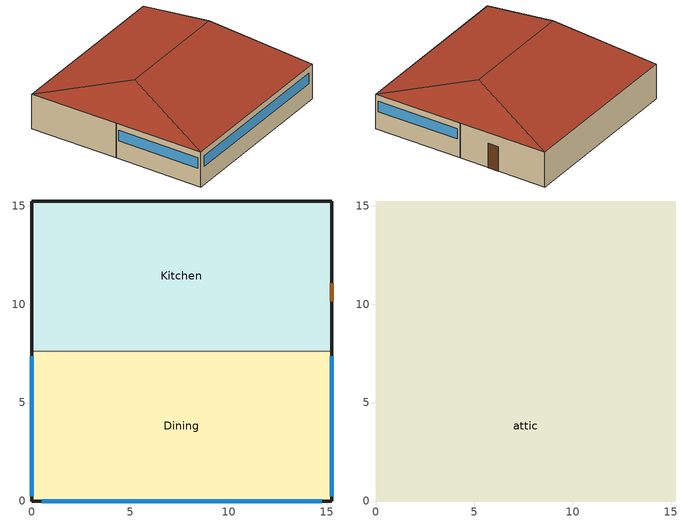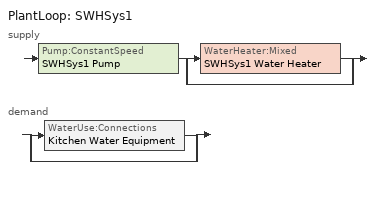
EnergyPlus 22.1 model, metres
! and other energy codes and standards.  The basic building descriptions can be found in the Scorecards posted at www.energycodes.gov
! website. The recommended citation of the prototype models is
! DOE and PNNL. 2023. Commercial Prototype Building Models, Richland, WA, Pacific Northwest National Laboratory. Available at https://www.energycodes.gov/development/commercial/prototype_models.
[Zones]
Dining
 floor ground (Dining_Floor_Ffactor): 15.24,7.62 15.24,0 0,0 0,7.62 z0
 wall outside (nonres_ext_wall_grd): 0,7.62 0,0 15.24,0 15.24,7.62 z0:3.05
 wall to Kitchen (int_wall): 15.24,7.62 0,7.62 z0:3.05
 window (NonresWindow_U_0.362_SHGC_East_0.359): 15.24,0.25 15.24,7.37 z1.59:2.5
 window (NonresWindow_U_0.362_SHGC_South_0.359): 0.51,0 14.73,0 z1.59:2.5
 window (NonresWindow_U_0.362_SHGC_West_0.359): 0,7.37 0,0.25 z1.59:2.5
Kitchen
 floor ground (Kitchen_Floor_Ffactor): 15.24,15.24 15.24,7.62 0,7.62 0,15.24 z0
 wall outside (nonres_ext_wall_grd): 15.24,7.62 15.24,15.24 0,15.24 0,7.62 z0:3.05
 door (Swinging Door_con): 15.24,10.15 15.24,11.06 z0:2.13
attic
 floor to Dining (nonres_roof_floor): 0,0 0,7.62 15.24,7.62 15.24,0 z3.05
 floor to Kitchen (nonres_roof_floor): 15.24,15.24 15.24,7.62 0,7.62 0,15.24 z3.05
 roof outside (AtticRoofDeck): 0,15.24,3.05 0,0,3.05 2.54,7.62,5.59; 15.24,0,3.05 15.24,15.24,3.05 12.7,7.62,5.59; 15.24,15.24,3.05 0,15.24,3.05 2.54,7.62,5.59 12.7,7.62,5.59; 0,0,3.05 15.24,0,3.05 12.7,7.62,5.59 2.54,7.62,5.59
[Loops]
PlantLoop 'SWHSys1'
 supply: Pump:ConstantSpeed 'SWHSys1 Pump' > split
  | WaterHeater:Mixed 'SWHSys1 Water Heater'
  | bypass
 demand: split
  | WaterUse:Connections 'Kitchen Water Equipment'
  | bypass
[Building]
RestaurantFastFood: North Axis {deg}=0; Terrain=City; Loads Convergence Tolerance Value {W}=0.04; Temperature Convergence Tolerance Value {deltaC}=0.2; Solar Distribution=FullInteriorAndExterior; Maximum Number of Warmup Days=25; Minimum Number of Warmup Days=6
[Site:Location]
Site:Location=Albuquerque.Intl.Sunport_NM_USA WMO=723650; Latitude {N+ S-}=35.04; Longitude {W- E+}=-106.62; Time Zone Relative to GMT {GMT+/-}=-7; Elevation {m}=1620
[SizingPeriod:DesignDay] Day of Month=21; Dry-Bulb Temperature Range Modifier Type=DefaultMultipliers; Humidity Condition Type=Wetbulb; Barometric Pressure {Pa}=83318; Rain {Yes/No}=No; Snow on ground {Yes/No}=No; Daylight Savings Time Indicator=No
Name | Month | Day Type | Maximum Dry-Bulb Temperature {C} | Daily Dry-Bulb Temperature Range {C} | Wetbulb at Maximum Dry-Bulb {C} | Wind Speed {m/s} design conditions vs. traditional 6.71 m/s (15 mph) | Wind Direction {Degrees; N=0, S=180} | Solar Model Indicator | Clearness {0.0 to 1.1} | Wind Speed {m/s} design conditions vs. traditional 3.35 m/s (7mph) | ASHRAE Clear Sky Optical Depth for Beam Irradiance (taub) | ASHRAE Clear Sky Optical Depth for Diffuse Irradiance (taud)
Albuquerque.Intl.Sunport_NM_USA Ann Htg 99.6% Condns DB | 12 | WinterDesignDay | -7.9 | 0 | -7.9 | 3.2 | 0 | ASHRAEClearSky | 0
Albuquerque.Intl.Sunport_NM_USA Ann Clg .4% Condns DB=>MWB | 7 | SummerDesignDay | 35.1 | 13.5 | 15.7 |  | 220 | ASHRAETau |  | 4.4 | 0.463 | 1.887
[Site:WaterMainsTemperature]
Calculation Method=Correlation; Annual average outdoor air temperature {C}=13.6333; Maximum difference in monthly average outdoor air temperatures {C}=23.5
[Site:GroundTemperature:FCfactorMethod]
January Ground Temperature {C}=13.7; February Ground Temperature {C}=7; March Ground Temperature {C}=2.1; April Ground Temperature {C}=2.6; May Ground Temperature {C}=4.3; June Ground Temperature {C}=8.8; July Ground Temperature {C}=13.9; August Ground Temperature {C}=17.8; September Ground Temperature {C}=23.2; October Ground Temperature {C}=25.6; November Ground Temperature {C}=24.1; December Ground Temperature {C}=20.5
[Material:NoMass]
Opaque Door panel_con: MediumRough, 0.475973, 0.9, 0.7, 0.7
Nonres_Roof_Insulation: MediumSmooth, 8.09839, 0.9, 0.7, 0.7
Nonres_Exterior_Wall_Insulation_grd: MediumSmooth, 1.83158, 0.9, 0.7, 0.7
[Construction]
Swinging Door_con: Opaque Door panel_con
InteriorFurnishings: Std Wood 6inch
AtticRoofDeck: F12 Asphalt shingles, G02 16mm plywood
int_wall: G01 13mm gypsum board, G01 13mm gypsum board
nonres_roof_floor: G01 16mm gypsum board, Nonres_Roof_Insulation
nonres_ext_wall_grd: F07 25mm stucco, G01 16mm gypsum board, Nonres_Exterior_Wall_Insulation_grd, G01 16mm gypsum board
NonresWindow_U_0.362_SHGC_South_0.359: Nonres Window Glazing Layer South
NonresWindow_U_0.362_SHGC_East_0.359: Nonres Window Glazing Layer East
NonresWindow_U_0.362_SHGC_West_0.359: Nonres Window Glazing Layer West
[Material]
Name | Roughness | Thickness {m} | Conductivity {W/m-K} | Density {kg/m3} | Specific Heat {J/kg-K} | Thermal Absorptance | Solar Absorptance | Visible Absorptance | Absorptance:Thermal | Absorptance:Solar | Absorptance:Visible
Std Wood 6inch | MediumSmooth | 0.15 | 0.12 | 540 | 1210 | 0.9 | 0.7 | 0.7
F07 25mm stucco | Smooth | 0.0254 | 0.72 | 1856 | 840 | 0.9 | 0.7 | 0.7
F12 Asphalt shingles | VeryRough | 0.0032 | 0.04 | 1120 | 1260 |  |  |  | 0.9 | 0.7
G01 13mm gypsum board | Smooth | 0.0127 | 0.16 | 800 | 1090 |  |  |  | 0.9 | 0.7 | 0.5
G01 16mm gypsum board | MediumSmooth | 0.0159 | 0.16 | 800 | 1090
G02 16mm plywood | Smooth | 0.0159 | 0.12 | 544 | 1210
[WindowMaterial:SimpleGlazingSystem] U-Factor {W/m2-K}=2.05553; Solar Heat Gain Coefficient=0.359; Visible Transmittance=0.3949
Nonres Window Glazing Layer South; Nonres Window Glazing Layer West; Nonres Window Glazing Layer East
[Construction:FfactorGroundFloor] F-Factor {W/m-K}=0.90012; Area {m2}=116.171; PerimeterExposed {m}=30.4856
Dining_Floor_Ffactor; Kitchen_Floor_Ffactor
[Zone] Type=1; Multiplier=1; Floor Area {m2}=autocalculate
Name | Ceiling Height {m} | Volume {m3} | Part of Total Floor Area
Dining; Kitchen | 3.0488 | 354.1836 | Yes
attic | -9999 | 262.3406 | No
[InternalMass] Construction=InteriorFurnishings; Surface Area {m2}=232.343
Name | Zone or ZoneList
Dining_InternalMass_1 | Dining
Kitchen_InternalMass_1 | Kitchen
[People] Number of People Schedule=BLDG_OCC_SCH; Fraction Radiant=0.3; Sensible Heat Fraction=AUTOCALCULATE; Activity Level Schedule=ACTIVITY_SCH; Enable ASHRAE 55 Comfort Warnings=No; Mean Radiant Temperature Calculation Type=EnclosureAveraged; Work Efficiency Schedule=WORK_EFF_SCH; Clothing Insulation Calculation Method=ClothingInsulationSchedule; Clothing Insulation Schedule=CLOTHING_SCH; Air Velocity Schedule=AIR_VELO_SCH; Thermal Comfort Model 1 Type=FANGER
Name | Zone or ZoneList or Space or SpaceList | Number of People Calculation Method | Floor Area per Person {m2/person} | Number of People
Dining | Dining | Area/Person | 1.327
Kitchen | Kitchen | People |  | 6.2733
[Lights] Design Level Calculation Method=Watts/Area; Return Air Fraction=0; Fraction Radiant=0.7; Fraction Visible=0.2; Fraction Replaceable=1; Return Air Fraction Calculated from Plenum Temperature=No
Name | Zone or ZoneList or Space or SpaceList | Schedule | Watts per Zone Floor Area {W/m2}
Dining_Lights | Dining | ltg_sch_dining | 4.079169
Kitchen_Lights | Kitchen | ltg_sch_kitchen | 9.620469
[ElectricEquipment] Design Level Calculation Method=EquipmentLevel
Name | Zone or ZoneList or Space or SpaceList | Schedule | Design Level {W} | Fraction Latent | Fraction Radiant | Fraction Lost
Dining_MiscElec_Equip | Dining | BLDG_EQUIP_SCH | 12834.7 | 0.25 | 0.3 | 0
Kitchen_MiscElec_Equip | Kitchen | BLDG_EQUIP_SCH | 29769.4 | 0.25 | 0.3 | 0.3
Kitchen_Reach-in-Freezer | Kitchen | Always_on | 277.5 | 0 | 0.25 | 0
Kitchen_Reach-in-Refrigerator | Kitchen | Always_on | 313.3 | 0 | 0.25 | 0
[GasEquipment]
Kitchen_MiscGas_Equip: Zone or ZoneList or Space or SpaceList=Kitchen; Schedule=FF_GAS_EQUIP_SCH; Design Level Calculation Method=EquipmentLevel; Design Level {W}=86968.2; Fraction Latent=0.1; Fraction Radiant=0.2; Fraction Lost=0.7
[ZoneInfiltration:DesignFlowRate] Temperature Term Coefficient=0; Velocity Squared Term Coefficient=0
Name | Zone or ZoneList | Schedule | Design Flow Rate Calculation Method | Flow per Exterior Surface Area {m3/s-m2} | Constant Term Coefficient | Velocity Term Coefficient | Design Flow Rate {m3/s}
Dining_Infiltration | Dining | INFIL_SCH_PNNL | Flow/ExteriorWallArea | 0.00019935 | 0 | 0.224
Dining_Door_Infiltration | Dining | VESTIBULE_DOOR_INFIL_SCH | Flow/Zone |  | 1 | 0 | 0.583798
Kitchen_Infiltration | Kitchen | INFIL_SCH_PNNL | Flow/ExteriorWallArea | 0.00019935 | 0 | 0.224
attic_Infiltration | attic | ALWAYS_ON | Flow/Zone |  | 1 | 0 | 0.0729
[Exterior:Lights] Control Option=AstronomicalClock
Name | Schedule | Design Level {W}
Exterior_Lights_a | Exterior_lighting_schedule_a | 209.35
Exterior_Lights_b | Exterior_lighting_schedule_b_2016 | 742.8
[WaterHeater:Mixed]
SWHSys1 Water Heater: Tank Volume {m3}=0.378541; Setpoint Temperature Schedule=SHWSys1 Water Heater Setpoint Temperature Schedule Name; Deadband Temperature Difference {deltaC}=2; Maximum Temperature Limit {C}=82.2222; Heater Control Type=Cycle; Heater Maximum Capacity {W}=29307.11; Heater Fuel Type=NATURALGAS; Heater Thermal Efficiency=0.95; Off Cycle Parasitic Fuel Consumption Rate {W}=612.409; Off Cycle Parasitic Fuel Type=NATURALGAS; Off Cycle Parasitic Heat Fraction to Tank=0; On Cycle Parasitic Fuel Consumption Rate {W}=612.409; On Cycle Parasitic Fuel Type=NATURALGAS; Ambient Temperature Indicator=zone; Ambient Temperature Zone=KITCHEN; Off Cycle Loss Coefficient to Ambient Temperature {W/K}=7.56156; On Cycle Loss Coefficient to Ambient Temperature {W/K}=7.56156; Use Side Effectiveness=1; Source Side Effectiveness=1; Use Side Design Flow Rate {m3/s}=AUTOSIZE; Source Side Design Flow Rate {m3/s}=AUTOSIZE; Indirect Water Heating Recovery Time {hr}=1.5
[Sizing:Plant]
SWHSys1: Loop Type=Heating; Design Loop Exit Temperature {C}=60; Loop Design Temperature Difference {deltaC}=5
[PlantLoop]
SWHSys1: Fluid Type=WATER; Plant Equipment Operation Scheme=SWHSys1 Loop Operation Scheme List; Maximum Loop Temperature {C}=60; Minimum Loop Temperature {C}=10; Maximum Loop Flow Rate {m3/s}=AUTOSIZE; Minimum Loop Flow Rate {m3/s}=0; Plant Loop Volume {m3}=AUTOSIZE; Load Distribution Scheme=Optimal
[Pump:ConstantSpeed]
SWHSys1 Pump: Design Flow Rate {m3/s}=autosize; Design Pump Head {Pa}=0.001; Design Power Consumption {W}=AUTOSIZE; Motor Efficiency=0.3; Fraction of Motor Inefficiencies to Fluid Stream=0; Pump Control Type=Intermittent
[PlantEquipmentList]
SWHSys1 Equipment List: SWHSys1 Water Heater
[PlantEquipmentOperation:HeatingLoad]
SWHSys1 Operation Scheme: Load Range 1 Lower Limit {W}=0; Load Range 1 Upper Limit {W}=1000000000000000; Range 1 Equipment List=SWHSys1 Equipment List
[PlantEquipmentOperationSchemes]
SWHSys1 Loop Operation Scheme List: Control Scheme 1=SWHSys1 Operation Scheme; Control Scheme 1 Schedule=PlantOnSched
[SetpointManager:Scheduled]
SWHSys1 Loop Setpoint Manager: Control Variable=Temperature; Schedule=SHWSys1-Loop-Temp-Schedule; Setpoint Node or NodeList=SWHSys1 Supply Outlet Node
[WaterUse:Equipment]
Kitchen Water Equipment: Peak Flow Rate {m3/s}=9.598e-05; Flow Rate Fraction Schedule=BLDG_SWH_SCH; Target Temperature Schedule=Kitchen Water Equipment Temp Sched; Hot Water Supply Temperature Schedule=Kitchen Water Equipment Hot Supply Temp Sched; Zone=Kitchen; Sensible Fraction Schedule=Kitchen Water Equipment Sensible fract sched; Latent Fraction Schedule=Kitchen Water Equipment Latent fract sched
[WaterUse:Connections]
Kitchen Water Equipment: Water Use Equipment 1=Kitchen Water Equipment
[SCHEDULE:COMPACT]
ltg_sch_dining: Through: 12/31, For: SummerDesignDay, Until: 24:00, 1, For: WinterDesignDay, Until: 24:00, 0, For: Weekdays, Until: 5:00, 0.13686, Until: 6:00, 0.18248, Until: 8:00, 0.36496, Until: 10:00, 0.54743, Until: 22:00, 0.82115, Until: 23:00, 0.4562, Until: 24:00, 0.27372, For: Saturday, Until: 1:00, 0.18248, Until: 6:00, 0.13686, Until: 8:00, 0.27372, Until: 10:00, 0.54743, Until: 17:00, 0.72991, Until: 22:00, 0.82115, Until: 23:00, 0.4562, Until: 24:00, 0.27372, For: AllOtherDays, Until: 1:00, 0.18248, Until: 6:00, 0.13686, Until: 8:00, 0.27372, Until: 10:00, 0.4562, Until: 16:00, 0.63867, Until: 22:00, 0.54743, Until: 23:00, 0.4562, Until: 24:00, 0.27372
ltg_sch_kitchen: Through: 12/31, For: SummerDesignDay, Until: 24:00, 1, For: WinterDesignDay, Until: 24:00, 0, For: Weekdays, Until: 5:00, 0.1336, Until: 6:00, 0.17813, Until: 8:00, 0.35626, Until: 10:00, 0.53439, Until: 22:00, 0.80159, Until: 23:00, 0.44533, Until: 24:00, 0.2672, For: Saturday, Until: 1:00, 0.17813, Until: 6:00, 0.1336, Until: 8:00, 0.2672, Until: 10:00, 0.53439, Until: 17:00, 0.71252, Until: 22:00, 0.80159, Until: 23:00, 0.44533, Until: 24:00, 0.2672, For: AllOtherDays, Until: 1:00, 0.17813, Until: 6:00, 0.1336, Until: 8:00, 0.2672, Until: 10:00, 0.44533, Until: 16:00, 0.62345, Until: 22:00, 0.53439, Until: 23:00, 0.44533, Until: 24:00, 0.2672
INFIL_SCH_PNNL: Through: 12/31, For: Weekdays, Until: 01:00, 0.25, Until: 05:00, 1, Until: 24:00, 0.25, For: Saturday, Until: 01:00, 0.25, Until: 05:00, 1, Until: 24:00, 0.25, For: WinterDesignDay SummerDesignDay, Until: 24:00, 1, For: Sunday Holidays AllOtherDays, Until: 01:00, 0.25, Until: 05:00, 1, Until: 24:00, 0.25
[Schedule:Compact]
BLDG_EQUIP_SCH: Through: 12/31, For: Weekdays, Until: 01:00, 0.0299675, Until: 02:00, 0.0199015, Until: 03:00, 0.0298522, Until: 04:00, 0.0199015, Until: 05:00, 0.0497536, Until: 06:00, 0.11987, Until: 07:00, 0.129859, Until: 08:00, 0.149837, Until: 09:00, 0.179805, Until: 10:00, 0.209772, Until: 11:00, 0.259718, Until: 12:00, 0.289686, Until: 13:00, 0.269707, Until: 14:00, 0.249729, Until: 15:00, 0.229751, Until: 16:00, 0.229751, Until: 17:00, 0.259718, Until: 18:00, 0.259718, Until: 19:00, 0.23974, Until: 20:00, 0.219762, Until: 21:00, 0.199783, Until: 22:00, 0.179805, Until: 23:00, 0.0899024, Until: 24:00, 0.0299675, For: Saturday, Until: 01:00, 0.0299675, Until: 02:00, 0.0199015, Until: 03:00, 0.0298522, Until: 04:00, 0.0199015, Until: 05:00, 0.0497536, Until: 06:00, 0.119409, Until: 07:00, 0.129859, Until: 08:00, 0.149837, Until: 09:00, 0.179805, Until: 10:00, 0.209772, Until: 11:00, 0.259718, Until: 12:00, 0.289686, Until: 13:00, 0.269707, Until: 14:00, 0.249729, Until: 15:00, 0.229751, Until: 16:00, 0.229751, Until: 17:00, 0.259718, Until: 18:00, 0.259718, Until: 19:00, 0.23974, Until: 20:00, 0.219762, Until: 21:00, 0.199783, Until: 22:00, 0.179805, Until: 23:00, 0.0899024, Until: 24:00, 0.0299675, For: SummerDesignDay, Until: 24:00, 0.29, For: WinterDesignDay, Until: 24:00, 0, For: Sunday Holidays AllOtherDays, Until: 01:00, 0.0299675, Until: 02:00, 0.0199015, Until: 03:00, 0.0298522, Until: 04:00, 0.0199015, Until: 05:00, 0.0497536, Until: 06:00, 0.119409, Until: 07:00, 0.129859, Until: 08:00, 0.149837, Until: 09:00, 0.179805, Until: 10:00, 0.209772, Until: 11:00, 0.259718, Until: 12:00, 0.289686, Until: 13:00, 0.269707, Until: 14:00, 0.249729, Until: 15:00, 0.229751, Until: 16:00, 0.229751, Until: 17:00, 0.259718, Until: 18:00, 0.259718, Until: 19:00, 0.23974, Until: 20:00, 0.219762, Until: 21:00, 0.199783, Until: 22:00, 0.179805, Until: 23:00, 0.0899024, Until: 24:00, 0.0299675
FF_GAS_EQUIP_SCH: Through: 12/31, For: Weekdays Saturday, Until: 01:00, 0.03, Until: 02:00, 0.02, Until: 03:00, 0.03, Until: 04:00, 0.02, Until: 05:00, 0.05, Until: 06:00, 0.12, Until: 07:00, 0.13, Until: 08:00, 0.15, Until: 09:00, 0.18, Until: 10:00, 0.21, Until: 11:00, 0.26, Until: 12:00, 0.29, Until: 13:00, 0.27, Until: 14:00, 0.25, Until: 15:00, 0.23, Until: 16:00, 0.23, Until: 17:00, 0.26, Until: 18:00, 0.26, Until: 19:00, 0.24, Until: 20:00, 0.22, Until: 21:00, 0.2, Until: 22:00, 0.18, Until: 23:00, 0.09, Until: 24:00, 0.03, For: SummerDesignDay, Until: 24:00, 0.29, For: WinterDesignDay, Until: 24:00, 0, For: Sunday Holidays AllOtherDays, Until: 01:00, 0.03, Until: 02:00, 0.02, Until: 03:00, 0.03, Until: 04:00, 0.02, Until: 05:00, 0.05, Until: 06:00, 0.12, Until: 07:00, 0.13, Until: 08:00, 0.15, Until: 09:00, 0.18, Until: 10:00, 0.21, Until: 11:00, 0.26, Until: 12:00, 0.29, Until: 13:00, 0.27, Until: 14:00, 0.25, Until: 15:00, 0.23, Until: 16:00, 0.23, Until: 17:00, 0.26, Until: 18:00, 0.26, Until: 19:00, 0.24, Until: 20:00, 0.22, Until: 21:00, 0.2, Until: 22:00, 0.18, Until: 23:00, 0.09, Until: 24:00, 0.03
BLDG_OCC_SCH: Through: 12/31, For: Weekdays, Until: 01:00, 0.05, Until: 05:00, 0, Until: 06:00, 0.05, Until: 07:00, 0.1, Until: 10:00, 0.4, Until: 11:00, 0.2, Until: 12:00, 0.5, Until: 13:00, 0.8, Until: 14:00, 0.7, Until: 15:00, 0.4, Until: 16:00, 0.2, Until: 17:00, 0.25, Until: 18:00, 0.5, Until: 21:00, 0.8, Until: 22:00, 0.5, Until: 23:00, 0.35, Until: 24:00, 0.2, For: SummerDesignDay, Until: 24:00, 1, For: WinterDesignDay, Until: 24:00, 0, For: Saturday, Until: 01:00, 0.05, Until: 06:00, 0, Until: 07:00, 0.05, Until: 09:00, 0.5, Until: 10:00, 0.4, Until: 11:00, 0.2, Until: 12:00, 0.45, Until: 14:00, 0.5, Until: 15:00, 0.35, Until: 18:00, 0.3, Until: 19:00, 0.7, Until: 20:00, 0.9, Until: 21:00, 0.7, Until: 22:00, 0.65, Until: 23:00, 0.55, Until: 24:00, 0.35, For: Sunday Holidays AllOtherDays, Until: 01:00, 0.05, Until: 06:00, 0, Until: 07:00, 0.05, Until: 09:00, 0.5, Until: 11:00, 0.2, Until: 12:00, 0.3, Until: 14:00, 0.5, Until: 15:00, 0.3, Until: 16:00, 0.2, Until: 17:00, 0.25, Until: 18:00, 0.35, Until: 19:00, 0.55, Until: 20:00, 0.65, Until: 21:00, 0.7, Until: 22:00, 0.35, Until: 24:00, 0.2
VESTIBULE_DOOR_INFIL_SCH: Through: 12/31, For: Weekdays, Until: 06:00, 0, Until: 07:00, 0.131, Until: 10:00, 0.445, Until: 11:00, 0.241, Until: 12:00, 0.542, Until: 13:00, 0.821, Until: 14:00, 0.73, Until: 15:00, 0.445, Until: 16:00, 0.241, Until: 17:00, 0.345, Until: 18:00, 0.542, Until: 21:00, 0.821, Until: 22:00, 0.542, Until: 23:00, 0.345, Until: 24:00, 0.241, For: SummerDesignDay, Until: 24:00, 1, For: WinterDesignDay, Until: 24:00, 0, For: Saturday, Until: 06:00, 0, Until: 07:00, 0.131, Until: 09:00, 0.542, Until: 10:00, 0.445, Until: 11:00, 0.241, Until: 12:00, 0.445, Until: 14:00, 0.542, Until: 15:00, 0.445, Until: 18:00, 0.345, Until: 19:00, 0.73, Until: 20:00, 0.911, Until: 21:00, 0.73, Until: 22:00, 0.637, Until: 23:00, 0.542, Until: 24:00, 0.345, For: Sunday Holidays AllOtherDays, Until: 06:00, 0, Until: 07:00, 0.131, Until: 09:00, 0.542, Until: 11:00, 0.241, Until: 12:00, 0.345, Until: 14:00, 0.542, Until: 15:00, 0.345, Until: 16:00, 0.241, Until: 17:00, 0.345, Until: 18:00, 0.445, Until: 19:00, 0.542, Until: 20:00, 0.637, Until: 21:00, 0.73, Until: 22:00, 0.445, Until: 24:00, 0.241
BLDG_SWH_SCH: Through: 12/31, For: Weekdays, Until: 01:00, 0, Until: 06:00, 0, Until: 07:00, 0.15, Until: 08:00, 0.15, Until: 09:00, 0.33, Until: 10:00, 0.13, Until: 11:00, 0.1, Until: 12:00, 0.72, Until: 13:00, 0.31, Until: 14:00, 0.98, Until: 15:00, 0.92, Until: 16:00, 0.22, Until: 17:00, 0.31, Until: 18:00, 0.23, Until: 19:00, 0.16, Until: 20:00, 0.1, Until: 21:00, 0.4, Until: 22:00, 0.42, Until: 23:00, 0.43, Until: 24:00, 0.15, For: SummerDesignDay WinterDesignDay, Until: 01:00, 0, Until: 06:00, 0, Until: 07:00, 0, Until: 08:00, 0.15, Until: 09:00, 0.15, Until: 10:00, 0.15, Until: 11:00, 0.1, Until: 12:00, 0.72, Until: 13:00, 0.6, Until: 14:00, 0.98, Until: 15:00, 0.92, Until: 16:00, 0.25, Until: 17:00, 0.25, Until: 18:00, 0.23, Until: 19:00, 0.16, Until: 20:00, 0.1, Until: 21:00, 0.4, Until: 22:00, 0.42, Until: 23:00, 0.43, Until: 24:00, 0.15, For: Sunday Holidays AllOtherDays, Until: 01:00, 0, Until: 06:00, 0, Until: 07:00, 0, Until: 08:00, 0.15, Until: 09:00, 0.15, Until: 10:00, 0.15, Until: 11:00, 0.1, Until: 12:00, 0.72, Until: 13:00, 0.6, Until: 14:00, 0.98, Until: 15:00, 0.92, Until: 16:00, 0.25, Until: 17:00, 0.25, Until: 18:00, 0.23, Until: 19:00, 0.16, Until: 20:00, 0.1, Until: 21:00, 0.4, Until: 22:00, 0.42, Until: 23:00, 0.43, Until: 24:00, 0
PlantOnSched; ALWAYS_ON: Through: 12/31, For: AllDays, Until: 24:00, 1
ACTIVITY_SCH: Through: 12/31, For: AllDays, Until: 24:00, 120
WORK_EFF_SCH: Through: 12/31, For: AllDays, Until: 24:00, 0
AIR_VELO_SCH; Kitchen Water Equipment Sensible fract sched: Through: 12/31, For: AllDays, Until: 24:00, 0.2
CLOTHING_SCH: Through: 04/30, For: AllDays, Until: 24:00, 1, Through: 09/30, For: AllDays, Until: 24:00, 0.5, Through: 12/31, For: AllDays, Until: 24:00, 1
Kitchen Water Equipment Latent fract sched: Through: 12/31, For: AllDays, Until: 24:00, 0.05
Kitchen Water Equipment Temp Sched; SHWSys1-Loop-Temp-Schedule; SHWSys1 Water Heater Setpoint Temperature Schedule Name: Through: 12/31, For: AllDays, Until: 24:00, 60
Kitchen Water Equipment Hot Supply Temp Sched: Through: 12/31, For: AllDays, Until: 24:00, 55
Exterior_lighting_schedule_a: Through:12/31, For:AllDays, Until: 01:00, 1, Until: 06:00, 0, Until: 24:00, 1
Exterior_lighting_schedule_b_2016: Through:12/31, For:AllDays, Until: 06:00, 0.5, Until: 24:00, 1
